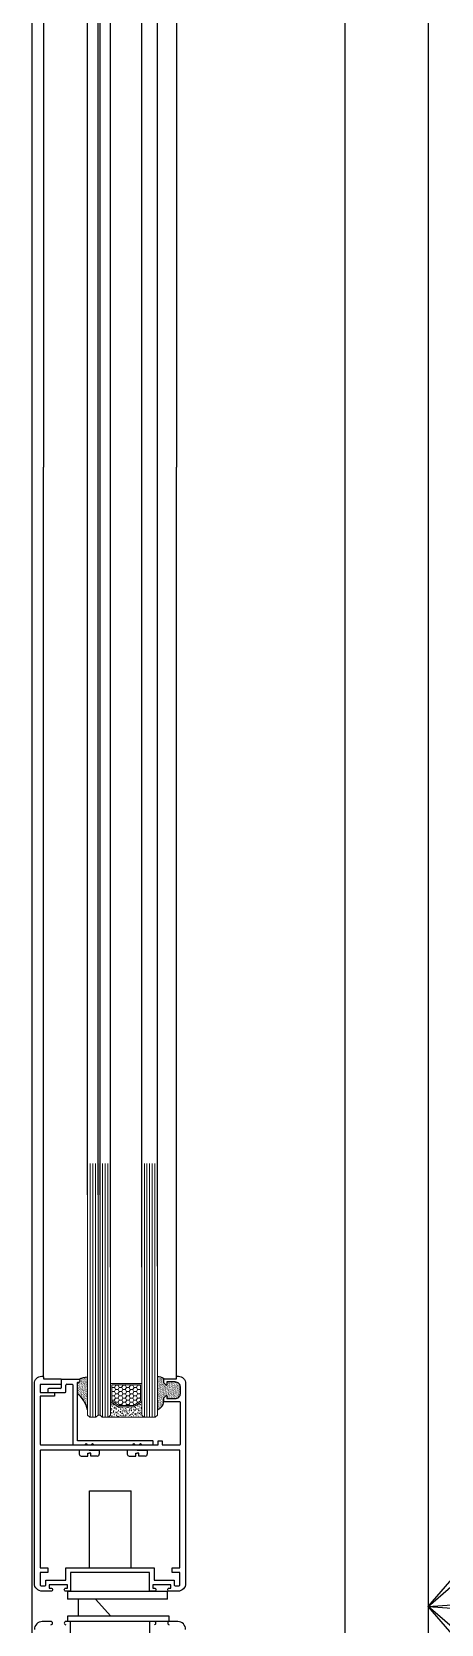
# Model space of a CAD drawing. Header units: millimetres. Extents: x 182 to 305, y 81 to 164.
# Drawn here: x 261.069 to 261.226, y 98.023 to 98.633 of the extents above; entities that cross this region are included whole.
import ezdxf

# ---------------------------------------------------------------- set-up
doc = ezdxf.new("R2010")
doc.units = ezdxf.units.MM
for name, color, linetype in [('Cascio-Accesorios', 7, 'Continuous'), ('Cascio-Perfil', 7, 'Continuous'), ('Cascio-Silicona', 7, 'Continuous'), ('VMODULO', 7, 'Continuous')]:
    doc.layers.add(name, color=color, linetype=linetype)
doc.layers.add('Cascio-vidrio', color=7, linetype='Continuous', lineweight=9)
pattern_1 = [(142.5, (2274.54614, -19.48038), (0.01574834, 0.48170594), [0, -0.38, 0, -0.425, 0, -0.40625]), (172.5, (2274.54614, -19.4804), (-0.44244418, 0.7055365), [0, -0.205, 0, -0.3425, 0, -0.13125]), (212.5, (2274.85364, -19.48038), (-0.77853547, 0.00141476), [0, -0.125, 0, -0.45, 0, -0.5875]), (222.5, (2274.85364, -19.4804), (-0.75153165, 0.2194189), [0, -0.0625, 0, -0.295, 0, -0.3375])]

# ---------------------------------------------------------------- blocks, each defined once
blk = doc.blocks.new('DVH 6+12+4-4')
at = {"layer": 'Cascio-vidrio', "lineweight": 5}
h = blk.add_hatch(dxfattribs=at)
h.set_pattern_fill('AR-SAND', color=9, scale=0.025, style=0)
h.set_pattern_definition([(217.5, (241.7352, 295.9723), (0.0400008, -1.223533), [0, -0.9652, 0, -1.0795, 0, -1.031875]), (187.5, (241.7352, 295.9723), (-1.123808, -1.792063), [0, -0.5207, 0, -0.86995, 0, -0.333375]), (147.5, (242.5162, 295.9723), (-1.977481, -0.003593), [0, -0.3175, 0, -1.143, 0, -1.49225]), (137.5, (242.5162, 295.9723), (-1.908891, -0.557323), [0, -0.15875, 0, -0.7493, 0, -0.85725])])
h.paths.add_polyline_path([(-20.76, -5.2), (-20.76, 0.8), (-8.76, 0.8), (-8.76, -5.2), (-11.76, -3.2), (-17.76, -3.2)])
at = {"layer": 'Cascio-vidrio', "ltscale": 0.8}
h = blk.add_hatch(color=9, dxfattribs=at)
h.dxf.hatch_style = 1
h.paths.add_polyline_path([(-4.76, -96.52), (-4, -96.52), (-4, 0), (-4.76, 0)])
at = {"layer": 'Cascio-vidrio', "lineweight": 5}
h = blk.add_hatch(dxfattribs=at)
h.set_pattern_fill('HONEY', color=9, scale=7.5, style=0)
h.set_pattern_definition([(180, (-1247.1529, -7950.73134), (-1.40625, 0.81189881), [0.9375, -1.875]), (60, (-1247.1529, -7950.73134), (1.40625, 0.81189882), [0.9375, -1.875]), (120, (-1247.1529, -7950.73134), (-3e-09, 1.62379763), [-1.875, 0.9375])])
h.paths.add_polyline_path([(-11.91, -3.7), (-17.61, -3.7), (-20.26, -5.47), (-20.26, -11.7), (-9.26, -11.7), (-9.26, -5.47)])
at = {"layer": 'Cascio-vidrio', "color": 9, "ltscale": 0.8}
for p, q in [((-25.76, -96.52), (-25.76, 0.8)), ((-24.76, -96.52), (-24.76, 0.8)), ((-23.76, -96.52), (-23.76, 0.8)), ((-22.76, -96.52), (-22.76, 0.8)), ((-21.76, -96.52), (-21.76, 0.8)), ((-7.76, -96.52), (-7.76, 0.8)), ((-6.76, -96.52), (-6.76, 0.8)), ((-5.76, -96.52), (-5.76, 0.8)), ((-3, -96.52), (-3, 0.8)), ((-2, -96.52), (-2, 0.8)), ((-1, -96.52), (-1, 0.8))]:
    blk.add_line(p, q, dxfattribs=at)
at = {"layer": 'Cascio-vidrio', "lineweight": 5}
blk.add_line((-7.76, 0.8), (-21.56, 0.8), dxfattribs=at)
at = {"layer": 'Cascio-vidrio', "lineweight": 13}
for p, q in [((-17.76, -3.2), (-20.76, -5.2)), ((-20.76, -12.2), (-20.76, -5.2)), ((-17.61, -3.7), (-20.26, -5.47)), ((-20.26, -11.7), (-20.26, -5.47)), ((-17.76, -3.2), (-11.76, -3.2)), ((-17.61, -3.7), (-11.91, -3.7)), ((-11.91, -3.7), (-9.26, -5.47)), ((-11.76, -3.2), (-8.76, -5.2)), ((-9.26, -5.47), (-9.26, -11.7)), ((-8.76, -5.2), (-8.76, -12.2)), ((-8.76, -12.2), (-20.76, -12.2)), ((-9.26, -11.7), (-20.26, -11.7))]:
    blk.add_line(p, q, dxfattribs=at)
at = {"layer": 'Cascio-vidrio', "ltscale": 0.8}
for points in [[(-26.76, -96.52), (-26.76, 0), (-25.96, 0.8), (-21.56, 0.8), (-20.76, 0), (-20.76, -96.52)], [(-8.76, -96.52), (-8.76, 0), (-7.96, 0.8), (-5.56, 0.8), (-4.76, 0), (-4.76, -96.52)], [(0, -96.52), (0, 0), (-0.8, 0.8), (-3.2, 0.8), (-4, 0), (-4, -96.52)]]:
    blk.add_lwpolyline(points, dxfattribs=at)
at = {"layer": 'Cascio-vidrio', "color": 9, "ltscale": 0.8}
blk.add_lwpolyline([(-4.76, -96.52), (-4.76, 0), (-4, 0), (-4, -96.52)], dxfattribs=at)
blk = doc.blocks.new('A$C198C253F')
at = {"layer": 'Cascio-Silicona'}
h = blk.add_hatch(dxfattribs=at)
h.set_pattern_fill('AR-SAND', color=256, scale=0.25)
h.set_pattern_definition([(142.5, (2274.54614, -0.48423), (0.01574834, 0.48170594), [0, -0.38, 0, -0.425, 0, -0.40625]), (172.5, (2274.54614, -0.48423), (-0.44244418, 0.7055365), [0, -0.205, 0, -0.3425, 0, -0.13125]), (212.5, (2274.85364, -0.48423), (-0.77853547, 0.00141476), [0, -0.125, 0, -0.45, 0, -0.5875]), (222.5, (2274.85364, -0.4842), (-0.75153165, 0.2194189), [0, -0.0625, 0, -0.295, 0, -0.3375])])
edge = h.paths.add_edge_path()
edge.add_arc((1216.343192, 33.534358), 0.5, -90.000002806, 0.020123912, ccw=False)
edge.add_arc((1216.343192, 33.534358), 0.5, 179.999997182, 269.999997189, ccw=False)
edge.add_line((1215.843192, 33.534358), (1215.843192, 33.734358))
edge.add_arc((1215.543192, 33.734358), 0.3, 359.999997182, 449.99999719)
edge.add_line((1215.543192, 34.034358), (1211.493192, 34.034359))
edge.add_arc((1201.97911, 42.387277), 12.66053, 285.166954955, 318.718383414, ccw=False)
edge.add_line((1205.291516, 30.167745), (1217.775646, 30.167745))
edge.add_arc((1207.228552, 29.059177), 10.605193, 6.000125206, 24.960714116)
h = blk.add_hatch(dxfattribs=at)
h.set_pattern_fill('AR-SAND', color=256, scale=0.25)
h.set_pattern_definition(pattern_1)
edge = h.paths.add_edge_path()
edge.add_arc((1208.414753, 3.980887), 3.049541, 191.871188566, 268.14638739)
edge.add_line((1208.316113, 0.932941), (1217.116113, 0.932941))
edge.add_line((1217.116113, 0.932941), (1218.11099, 3.353559))
edge.add_line((1218.11099, 3.353559), (1205.430434, 3.353559))
h = blk.add_hatch(dxfattribs=at)
h.set_pattern_fill('AR-SAND', color=256, scale=0.25)
h.set_pattern_definition(pattern_1)
edge = h.paths.add_edge_path()
edge.add_line((1215.916113, -0.267059), (1215.016113, -0.267059))
edge.add_arc((1215.016113, 0.032941), 0.3, 180.000000003, 270, ccw=False)
edge.add_line((1214.716113, 0.032941), (1215.616113, 0.932941))
edge.add_line((1215.616113, 0.932941), (1209.816113, 0.932941))
edge.add_line((1209.816113, 0.932941), (1210.716113, 0.032941))
edge.add_arc((1210.416113, 0.032941), 0.3, -90, 0, ccw=False)
edge.add_line((1210.416113, -0.267059), (1209.516113, -0.267059))
edge.add_line((1209.516113, -0.267059), (1209.516113, -3.473923))
edge.add_arc((1211.516113, -3.473923), 2, 180, 270)
edge.add_line((1211.516113, -5.473923), (1213.916113, -5.473923))
edge.add_arc((1213.916113, -3.473923), 2, 270, 360)
edge.add_line((1215.916113, -3.473923), (1215.916113, -0.267059))
at = {"layer": 'Cascio-Accesorios'}
for p, q in [((1126.076697, 37.800838, 116092.850077), (1124.076779, 37.800838, 116092.850077)), ((1124.076779, -1.109369, 116092.850077), (1124.076779, 37.800838, 116092.850077)), ((1126.076697, -1.109369, 116092.850077), (1126.076697, 37.800838, 116092.850077)), ((1135.716113, 37.780061, 116092.850077), (1132.716236, 37.780061, 116092.850077)), ((1132.716236, -0.469558, 116092.850077), (1132.716236, 37.780061, 116092.850077)), ((1135.716113, 37.780061, 116092.850077), (1135.716113, -0.469558, 116092.850077)), ((1126.076697, 33.65986, 116092.850077), (1132.716236, 33.65986, 116092.850077)), ((1132.716236, 27.146162, 116092.850077), (1126.076697, 21.164819, 116092.850077)), ((1144.538406, 29.420219, 116092.850077), (1174.182044, 29.420219, 116092.850077)), ((1174.182044, 29.420219, 116092.850077), (1174.182044, 13.420219, 116092.850077)), ((1144.538406, 13.420219, 116092.850077), (1174.182044, 13.420219, 116092.850077)), ((1124.076779, -1.109369, 116092.850077), (1126.076697, -1.109369, 116092.850077)), ((1132.716236, -0.469558, 116092.850077), (1135.716113, -0.469558, 116092.850077))]:
    blk.add_line(p, q, dxfattribs=at)
at = {"layer": 'Cascio-Accesorios', "color": 8}
for p, q in [((1187.510579, 32.566643, 116092.850077), (1187.510577, 30.064137, 116092.850077)), ((1187.510579, 32.566643, 116092.850077), (1187.510577, 30.064137, 116092.850077)), ((1189.816113, 33.336642, 116092.850077), (1188.280579, 33.336642, 116092.850077)), ((1189.816113, 33.336642, 116092.850077), (1188.280579, 33.336642, 116092.850077)), ((1189.816113, 29.488212, 116092.850077), (1189.816113, 33.336642, 116092.850077)), ((1189.816113, 29.488212, 116092.850077), (1189.816113, 33.336642, 116092.850077)), ((1187.510577, 30.064137, 116092.850077), (1188.665579, 30.064137, 116092.850077)), ((1187.510577, 30.064137, 116092.850077), (1188.665579, 30.064137, 116092.850077)), ((1187.510577, 28.912287, 116092.850077), (1188.665579, 28.912287, 116092.850077)), ((1187.510579, 26.409782, 116092.850077), (1187.510577, 28.912287, 116092.850077)), ((1187.510577, 28.912287, 116092.850077), (1188.665579, 28.912287, 116092.850077)), ((1187.510579, 26.409782, 116092.850077), (1187.510577, 28.912287, 116092.850077)), ((1189.816113, 25.639782, 116092.850077), (1188.280579, 25.639782, 116092.850077)), ((1189.816113, 25.639782, 116092.850077), (1188.280579, 25.639782, 116092.850077)), ((1188.665579, 30.064137, 116092.850077), (1188.665579, 29.488212, 116092.850077)), ((1188.665579, 30.064137, 116092.850077), (1188.665579, 29.488212, 116092.850077)), ((1188.665579, 28.912287, 116092.850077), (1188.665579, 29.488212, 116092.850077)), ((1188.665579, 28.912287, 116092.850077), (1188.665579, 29.488212, 116092.850077)), ((1189.816113, 29.488212, 116092.850077), (1189.816113, 25.639782, 116092.850077)), ((1189.816113, 29.488212, 116092.850077), (1189.816113, 25.639782, 116092.850077)), ((1187.510579, 14.166643, 116092.850077), (1187.510577, 11.664137, 116092.850077)), ((1187.510579, 14.166643, 116092.850077), (1187.510577, 11.664137, 116092.850077)), ((1189.816113, 14.936642, 116092.850077), (1188.280579, 14.936642, 116092.850077)), ((1189.816113, 14.936642, 116092.850077), (1188.280579, 14.936642, 116092.850077)), ((1189.816113, 11.088212, 116092.850077), (1189.816113, 14.936642, 116092.850077)), ((1189.816113, 11.088212, 116092.850077), (1189.816113, 14.936642, 116092.850077)), ((1187.510577, 11.664137, 116092.850077), (1188.665579, 11.664137, 116092.850077)), ((1187.510577, 11.664137, 116092.850077), (1188.665579, 11.664137, 116092.850077)), ((1187.510577, 10.512287, 116092.850077), (1188.665579, 10.512287, 116092.850077)), ((1187.510579, 8.009782, 116092.850077), (1187.510577, 10.512287, 116092.850077)), ((1187.510577, 10.512287, 116092.850077), (1188.665579, 10.512287, 116092.850077)), ((1187.510579, 8.009782, 116092.850077), (1187.510577, 10.512287, 116092.850077)), ((1189.816113, 7.239782, 116092.850077), (1188.280579, 7.239782, 116092.850077)), ((1189.816113, 7.239782, 116092.850077), (1188.280579, 7.239782, 116092.850077)), ((1188.665579, 11.664137, 116092.850077), (1188.665579, 11.088212, 116092.850077)), ((1188.665579, 11.664137, 116092.850077), (1188.665579, 11.088212, 116092.850077)), ((1188.665579, 10.512287, 116092.850077), (1188.665579, 11.088212, 116092.850077)), ((1188.665579, 10.512287, 116092.850077), (1188.665579, 11.088212, 116092.850077)), ((1189.816113, 11.088212, 116092.850077), (1189.816113, 7.239782, 116092.850077)), ((1189.816113, 11.088212, 116092.850077), (1189.816113, 7.239782, 116092.850077))]:
    blk.add_line(p, q, dxfattribs=at)
for centre, start, end in [((1188.280579, 32.566642, 116092.850077), 90, 179.999969), ((1188.280579, 32.566642, 116092.850077), 90, 179.999969), ((1188.280579, 26.409782, 116092.850077), 180.000031, 270), ((1188.280579, 26.409782, 116092.850077), 180.000031, 270), ((1188.280579, 14.166642, 116092.850077), 90, 179.999969), ((1188.280579, 14.166642, 116092.850077), 90, 179.999969), ((1188.280579, 8.009782, 116092.850077), 180.000031, 270), ((1188.280579, 8.009782, 116092.850077), 180.000031, 270)]:
    blk.add_arc(centre, 0.77, start, end, dxfattribs=at)
at = {"layer": 'Cascio-Perfil', "ltscale": 2.5}
for p, q in [((1211.893193, 45.030438, 0.003681), (1211.893193, 38.738213, 0.003681)), ((1213.093193, 45.330438, 0.003681), (1212.193193, 45.330438, 0.003681)), ((1213.393193, 40.538212, 0.003681), (1213.393193, 45.030438, 0.003681)), ((1217.813663, 47.038131, 116092.850077), (1566.558862, 47.038131, 116092.850077)), ((2169.292136, 47.038131, 116092.850077), (1566.558862, 47.038131, 116092.850077)), ((1212.193193, 38.438213, 0.003681), (1214.743193, 38.438212, 0.003681)), ((1216.543193, 40.238212, 0.003681), (1213.693193, 40.238212, 0.003681)), ((1216.843192, 33.534534, 0.057329), (1216.843193, 39.938212, 0.003681)), ((1217.816113, -3.902981, 116092.850077), (1566.558862, -3.902981, 116092.850077)), ((2169.592136, -3.902981, 0.003682), (1566.558862, -3.902981, 116092.850077))]:
    blk.add_line(p, q, dxfattribs=at)
for points, elevation in [([(1121.076779, -7.473923, 0.414214), (1124.076779, -4.473923), (1124.076779, -1.17876, 0.414214), (1123.476779, -0.57876, 0.414214), (1122.876779, -1.17876)], 116092.850077), ([(1122.876779, 4.52124, 0.414214), (1123.476779, 3.92124, 0.414214), (1124.076779, 4.52124), (1124.076779, 6.382145), (1116.976779, 6.382145)], 116092.850077), ([(1116.976779, 36.682145), (1124.076779, 36.682145), (1124.076779, 38.501067, 0.414214), (1123.476779, 39.101067, 0.414214), (1122.876779, 38.501067)], 116092.850077), ([(1122.876779, 44.201067, 0.414214), (1123.476779, 43.601067, 0.414214), (1124.076779, 44.201067), (1124.076779, 47.538212, 0.414214), (1121.076779, 50.538212)], 116092.850077), ([(1139.916113, -3.086778), (1138.216113, -3.086778, 0.414214), (1137.716113, -3.586778), (1137.716113, -4.773923, 0.414214), (1138.216113, -5.273923), (1142.816113, -5.273923), (1142.816113, -2.273923), (1144.616113, -2.273923), (1144.616113, -5.273923), (1189.516113, -5.273923, 0.414214), (1189.816113, -4.973923), (1189.816113, 48.038212, 0.414214), (1189.516113, 48.338212), (1144.616113, 48.338212), (1144.616113, 45.338212), (1142.816113, 45.338212), (1142.816113, 48.338212), (1138.216113, 48.338212, 0.414214), (1137.716113, 47.838212), (1137.716113, 46.651067, 0.414214), (1138.216113, 46.151067), (1139.916113, 46.151067), (1139.916113, 38.482145), (1144.616113, 38.482145), (1144.616113, 4.582145), (1139.916113, 4.582145), (1139.916113, -3.12876)], 116092.850077), ([(1215.043192, 36.134358, -0.414214), (1214.743192, 35.834358), (1192.116113, 35.834359, 0.414214), (1191.816113, 35.534359), (1191.816113, 5.230438, 0.414214), (1192.116113, 4.930438), (1193.016113, 4.930438, 0.414214), (1193.316113, 5.230438), (1193.316113, 33.734359, -0.414214), (1193.616113, 34.034359), (1215.543192, 34.034358, -0.414214), (1215.843192, 33.734358), (1215.843192, 33.534358, 0.414214), (1216.343192, 33.034358, 0.414316), (1216.843192, 33.534534)], 0.057329)]:
    blk.add_lwpolyline(points, format="xyb", dxfattribs=dict(at, elevation=elevation))
at = {"layer": 'Cascio-Perfil', "ltscale": 2.5, "elevation": 116092.850077}
blk.add_lwpolyline([(1208.316113, 0.932941), (1209.816113, 0.932941), (1210.716113, 0.032941, -0.414214), (1210.416113, -0.267059), (1209.516113, -0.267059), (1209.516113, -3.473923, 0.414214), (1211.516113, -5.473923), (1213.916113, -5.473923, 0.414214), (1215.916113, -3.473923), (1215.916113, -0.267059), (1215.016113, -0.267059, -0.414214), (1214.716113, 0.032941), (1215.616113, 0.932941), (1217.116113, 0.932941), (1217.116113, -3.902981), (1217.816113, -3.902981, -0.414214), (1218.116113, -4.202981), (1218.116113, -4.673923, -0.414214), (1215.316113, -7.473923), (1138.716113, -7.473923, -0.414214), (1135.716113, -4.473923), (1135.716113, -1.17876, -0.414214), (1136.316113, -0.57876, -0.414214), (1136.916113, -1.17876), (1136.916113, -1.82876), (1138.116113, -1.82876), (1138.116113, 5.17124), (1136.916113, 5.17124), (1136.916113, 4.52124, -0.414214), (1136.316113, 3.92124, -0.414214), (1135.716113, 4.52124), (1135.716113, 6.382145), (1142.816113, 6.382145), (1142.816113, 36.682145), (1135.716113, 36.682145), (1135.716113, 38.501067, -0.414214), (1136.316113, 39.101067, -0.414214), (1136.916113, 38.501067), (1136.916113, 37.851067), (1138.116113, 37.851067), (1138.116113, 44.851067), (1136.916113, 44.851067), (1136.916113, 44.201067, -0.414214), (1136.316113, 43.601067, -0.414214), (1135.716113, 44.201067), (1135.716113, 47.538212, -0.414214), (1138.716113, 50.538212), (1139.916113, 50.538212), (1215.316113, 50.538212, -0.414214), (1218.116113, 47.738212), (1218.116113, 47.682941), (1218.113663, 47.338131, -0.414214), (1217.813663, 47.038131), (1217.113663, 47.038131), (1217.116113, 40.238212), (1214.916113, 40.238212), (1214.916113, 48.338212), (1211.916113, 48.338212), (1211.916113, 42.775096), (1210.416113, 42.775096), (1210.416113, 48.338212), (1192.116113, 48.338212, 0.414214), (1191.816113, 48.038212), (1191.816113, 31.238212), (1192.316113, 30.738212), (1191.816113, 30.238212), (1191.816113, 28.738212), (1192.316113, 28.238212), (1191.816113, 27.738212), (1191.816113, 12.838212), (1192.316113, 12.338212), (1191.816113, 11.838212), (1191.816113, 10.338212), (1192.316113, 9.838212), (1191.816113, 9.338212), (1191.816113, 3.027019), (1193.316113, 3.027019), (1193.316113, 1.527019), (1191.816113, 1.527019), (1191.816113, -5.173923, 0.414214), (1192.116113, -5.473923), (1208.016113, -5.473923, 0.414214), (1208.316113, -5.173923)], format="xyb", close=True, dxfattribs=at)
at = {"layer": 'Cascio-Perfil', "ltscale": 2.5, "extrusion": (1, -4.15948e-07, 0), "elevation": 1215.043177}
blk.add_lwpolyline([(38.138718, 0.003681), (36.134864, 0.057329)], dxfattribs=at)
at = {"layer": 'Cascio-Perfil', "ltscale": 2.5}
for centre, start, end in [((1212.193193, 45.030438, 0.003681), 90, 179.999997), ((1213.093193, 45.030438, 0.003681), 0, 90), ((1212.193193, 38.738213, 0.003681), 179.999997, 269.999997), ((1213.693193, 40.538212, 0.003681), 180, 270), ((1214.743193, 38.138212, 0.003681), 359.999997, 89.999997), ((1216.543193, 39.938212, 0.003681), 359.999997, 90)]:
    blk.add_arc(centre, 0.3, start, end, dxfattribs=at)
at = {"layer": 'Cascio-Silicona', "color": 1}
for centre, radius, start, end in [((1201.943823, 42.278454, 116092.462847), 12.615687, 285.362867, 319.195527), ((1207.228552, 29.059177, 232178.696502), 10.605193, 6.000125, 24.960714), ((1208.764867, 4.601373, -0.008205), 3.695777, 199.732683, 263.025737), ((1213.439901, 3.647123, 116092.850077), 4.569608, 323.561196, 356.316626)]:
    blk.add_arc(centre, radius, start, end, dxfattribs=at)
at = {"layer": 'VMODULO'}
for p, q in [((1287.650067, 30.113559, -232189.055732), (2085.601101, 30.113559, -116089.482695)), ((1287.692875, 26.113559, -232182.558484), (2085.643909, 26.113559, -116082.985447)), ((1287.692875, 25.353559, -232182.558484), (2085.643909, 25.353559, -116082.985447)), ((1259.941249, 21.353559, -232182.375636), (2085.601101, 21.353559, -116089.482695)), ((1259.941249, 9.353559, -232182.375636), (2085.601101, 9.353559, -116089.482695)), ((1260.255831, 3.36537, -232193.337174), (2085.601101, 3.36537, -116100.444234))]:
    blk.add_line(p, q, dxfattribs=at)
at = {"rotation": 90}
blk.add_blockref('DVH 6+12+4-4', (1203.166674, 30.113559, -116089.482695), dxfattribs=at)
blk = doc.blocks.new('_Open90')
at = {"color": 0, "linetype": 'ByBlock', "lineweight": -2}
for p, q in [((-0.5, 0.5), (0, 0)), ((0, 0), (-1, 0)), ((0, 0), (-0.5, -0.5))]:
    blk.add_line(p, q, dxfattribs=at)

msp = doc.modelspace()

# ---------------------------------------------------------------- linework, layer by layer
at = {"layer": 'Cascio-Perfil', "color": 252, "ltscale": 0.8}
for p, q in [((261.188916, 99.197603, -393.400943), (261.188916, 96.898692, -277.300681)), ((261.220916, 99.197303, -393.400943), (261.220916, 96.862265, -277.300681))]:
    msp.add_line(p, q, dxfattribs=at)
at = {"layer": 'Cascio-Perfil', "color": 252}
msp.add_line((261.068916, 99.125891, -393.400943), (261.068916, 96.861965, -277.300681), dxfattribs=at)

# ---------------------------------------------------------------- block references
at = {"color": 252, "xscale": 0.001, "yscale": 0.001, "zscale": 0.001, "rotation": 90}
msp.add_blockref('A$C198C253F', (261.120439, 96.899895, -277.300685), dxfattribs=at)
at = {"layer": 'Cascio-Accesorios', "color": 252, "xscale": 0.15, "yscale": 0.15, "zscale": 0.15}
for rotation in [184.047254, 175.952746]:
    msp.add_blockref('_Open90', (261.220916, 98.029784, -335.350812), dxfattribs=dict(at, rotation=rotation))

doc.saveas('drawing.dxf')
